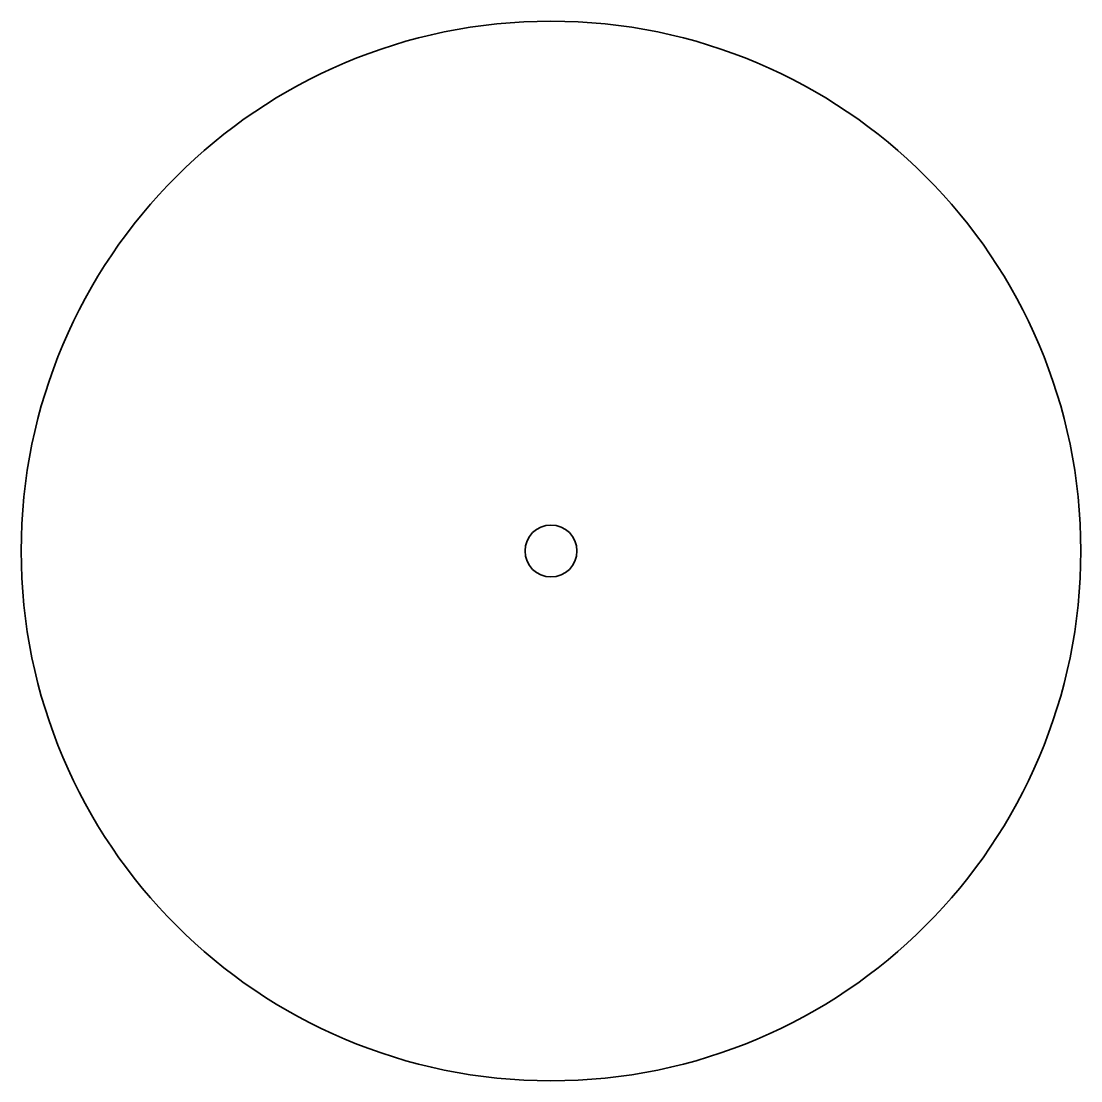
# Model space of a CAD drawing. Header units: inches. Extents: x 51 to 251, y -250 to -50.
import ezdxf

# ---------------------------------------------------------------- set-up
doc = ezdxf.new("R2010")
doc.units = ezdxf.units.IN
doc.header["$MEASUREMENT"] = 0
doc.layers.add('Layer 1', color=7, linetype='Continuous')

msp = doc.modelspace()

# ---------------------------------------------------------------- linework, layer by layer
at = {"layer": 'Layer 1', "color": 7, "lineweight": 35, "true_color": 0xffffff}
for points in [[(251.35, -149.93), (251.35, -205.17), (206.58, -249.94), (151.34, -249.94), (96.11, -249.94), (51.33, -205.17), (51.33, -149.93), (51.33, -94.7), (96.11, -49.92), (151.34, -49.92), (206.58, -49.92), (251.35, -94.7), (251.35, -149.93)], [(156.24, -149.93), (156.24, -152.64), (154.05, -154.83), (151.34, -154.83), (148.64, -154.83), (146.44, -152.64), (146.44, -149.93), (146.44, -147.22), (148.64, -145.03), (151.34, -145.03), (154.05, -145.03), (156.24, -147.22), (156.24, -149.93)]]:
    msp.add_open_spline(points, degree=3, knots=[0, 0, 0, 0, 1, 1, 1, 2, 2, 2, 3, 3, 3, 4, 4, 4, 4], dxfattribs=at)

doc.saveas('drawing.dxf')
